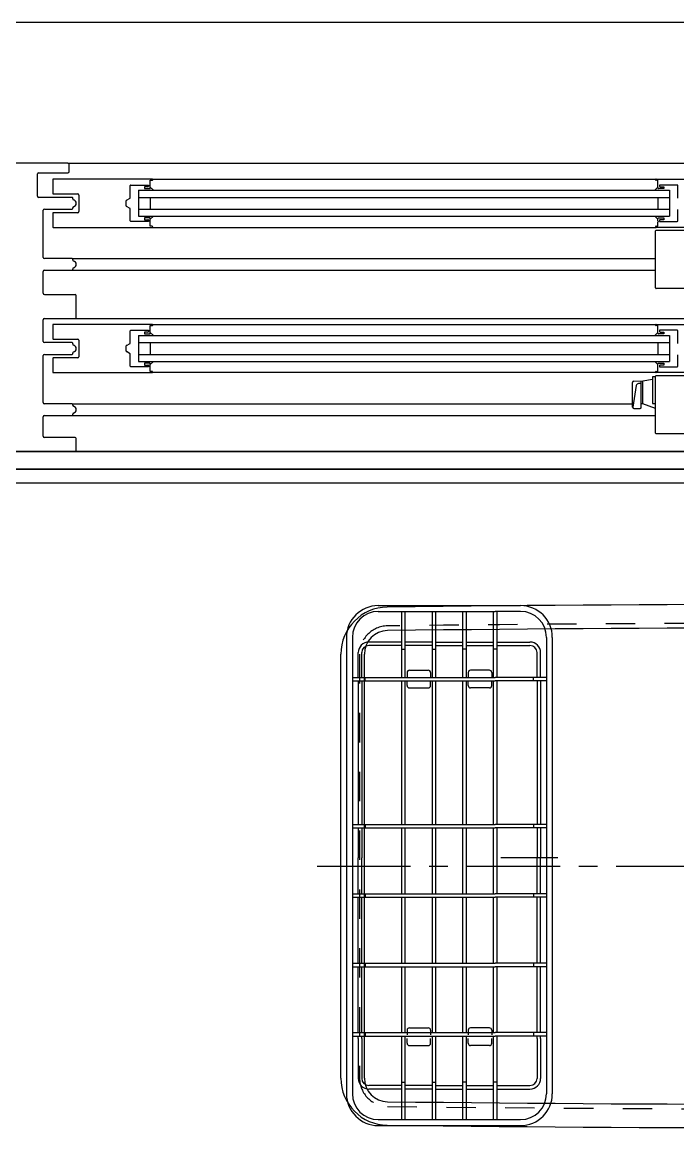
# Model space of a CAD drawing. Header units: millimetres. Extents: x -33000 to 294000, y 0 to 42408.
# Drawn here: x 15634 to 16191, y 20315 to 21255 of the extents above; entities that cross this region are included whole.
import ezdxf

# ---------------------------------------------------------------- set-up
doc = ezdxf.new("R2010")
doc.units = ezdxf.units.MM
doc.header["$LTSCALE"] = 50
doc.linetypes.add('CENTER', pattern=[50.8, 31.75, -6.35, 6.35, -6.35])
doc.linetypes.add('HIDDEN', pattern=[2, 1, -1])
doc.layers.add('arch', color=8, linetype='Continuous')

msp = doc.modelspace()

# ---------------------------------------------------------------- linework, layer by layer
at = {"layer": 'arch'}
for p, q in [((15599.58, 21254.53), (16829.58, 21254.53)), ((15672.58, 21134.53), (15614.58, 21134.53)), ((15672.58, 21134.53), (16214.15, 21134.53)), ((15673.58, 21127.53), (15673.58, 21133.53)), ((15646.58, 21106.53), (15646.58, 21125.53)), ((15647.58, 21126.53), (15672.58, 21126.53)), ((15659.58, 21120.53), (15659.58, 21109.03)), ((15744.08, 21121.03), (15660.08, 21121.03)), ((15725.58, 21105.32), (15725.58, 21115.53)), ((15726.08, 21116.03), (15741.08, 21116.03)), ((15740.58, 21114.53), (15737.58, 21114.53)), ((15737.58, 21114.53), (15737.58, 21113.03)), ((15737.58, 21113.03), (15742.08, 21113.03)), ((15741.08, 21116.03), (15741.08, 21115.03)), ((15742.58, 21113.53), (15742.58, 21120.03)), ((15742.58, 21120.03), (15744.08, 21120.03)), ((15742.58, 21114.08), (15745.14, 21111.53)), ((15744.08, 21121.03), (16172.58, 21121.03)), ((16174.08, 21114.08), (16171.53, 21111.53)), ((16172.58, 21121.03), (16256.58, 21121.03)), ((16174.08, 21120.03), (16172.58, 21120.03)), ((16174.08, 21113.53), (16174.08, 21120.03)), ((16179.08, 21113.03), (16174.58, 21113.03)), ((16190.58, 21116.03), (16175.58, 21116.03)), ((16175.58, 21116.03), (16175.58, 21115.03)), ((16176.08, 21114.53), (16179.08, 21114.53)), ((16179.08, 21114.53), (16179.08, 21113.03)), ((16191.08, 21104.82), (16191.08, 21115.53)), ((15676.08, 21105.53), (15647.58, 21105.53)), ((15660.08, 21108.53), (15680.88, 21108.53)), ((15676.58, 21104.4), (15676.58, 21105.03)), ((15681.88, 21107.53), (15681.88, 21093.53)), ((15722.34, 21103.17), (15725.33, 21104.88)), ((15732.58, 21111.53), (16184.08, 21111.53)), ((15732.58, 21111.53), (15732.58, 21089.53)), ((15732.58, 21105.53), (16184.08, 21105.53)), ((15742.58, 21105.53), (15742.58, 21095.53)), ((16174.08, 21105.53), (16174.08, 21095.53)), ((16184.08, 21111.53), (16184.08, 21089.53)), ((15651.58, 21054.53), (15651.58, 21094.53)), ((15652.58, 21095.53), (15676.08, 21095.53)), ((15676.58, 21096.03), (15676.58, 21096.65)), ((15722.08, 21098.32), (15722.08, 21102.74)), ((15725.33, 21096.17), (15722.34, 21097.88)), ((15725.58, 21085.53), (15725.58, 21095.74)), ((15732.58, 21095.53), (16184.08, 21095.53)), ((16191.08, 21085.53), (16191.08, 21095.24)), ((15659.58, 21092.03), (15659.58, 21080.53)), ((15680.88, 21092.53), (15660.08, 21092.53)), ((15741.08, 21085.03), (15726.08, 21085.03)), ((15732.58, 21089.53), (16184.08, 21089.53)), ((15742.08, 21088.03), (15737.58, 21088.03)), ((15737.58, 21088.03), (15737.58, 21086.53)), ((15737.58, 21086.53), (15740.58, 21086.53)), ((15741.08, 21086.03), (15741.08, 21085.03)), ((15742.58, 21086.97), (15745.14, 21089.53)), ((15742.58, 21081.03), (15742.58, 21087.53)), ((16174.08, 21086.97), (16171.53, 21089.53)), ((16174.08, 21085.53), (16174.08, 21087.53)), ((16174.58, 21085.03), (16174.08, 21085.53)), ((16174.08, 21084.53), (16174.58, 21085.03)), ((16174.08, 21081.03), (16174.08, 21084.53)), ((16174.58, 21088.03), (16179.08, 21088.03)), ((16175.58, 21086.03), (16175.58, 21085.03)), ((16175.58, 21085.03), (16190.58, 21085.03)), ((16179.08, 21086.53), (16176.08, 21086.53)), ((16179.08, 21088.03), (16179.08, 21086.53)), ((15660.08, 21080.03), (15744.08, 21080.03)), ((15744.08, 21081.03), (15742.58, 21081.03)), ((15744.08, 21080.03), (16172.58, 21080.03)), ((16172.08, 21028.53), (16172.08, 21077.03)), ((16172.58, 21081.03), (16174.08, 21081.03)), ((16216.08, 21080.03), (16172.58, 21080.03)), ((16172.58, 21077.53), (16208.58, 21077.53)), ((15676.08, 21053.53), (15652.58, 21053.53)), ((15676.08, 21053.53), (16172.08, 21053.53)), ((15676.58, 21052.4), (15676.58, 21053.03)), ((15651.58, 21024.03), (15651.58, 21042.53)), ((15652.58, 21043.53), (15676.08, 21043.53)), ((15676.08, 21043.53), (16172.08, 21043.53)), ((15676.58, 21044.03), (15676.58, 21044.65)), ((16256.58, 21028.03), (16172.58, 21028.03)), ((15652.58, 21023.03), (15678.58, 21023.03)), ((15679.58, 21003.53), (15679.58, 21022.03)), ((15651.58, 20983.03), (15651.58, 21001.53)), ((15652.58, 21002.53), (15678.58, 21002.53)), ((15678.58, 21002.53), (16750.58, 21002.53)), ((15659.58, 20997.03), (15659.58, 20985.53)), ((15744.08, 20997.53), (15660.08, 20997.53)), ((15725.58, 20981.82), (15725.58, 20992.03)), ((15726.08, 20992.53), (15741.08, 20992.53)), ((15740.58, 20991.03), (15737.58, 20991.03)), ((15737.58, 20991.03), (15737.58, 20989.53)), ((15741.08, 20992.53), (15741.08, 20991.53)), ((15742.58, 20990.03), (15742.58, 20996.53)), ((15742.58, 20996.53), (15744.08, 20996.53)), ((15742.58, 20990.58), (15745.14, 20988.03)), ((15744.08, 20997.53), (16172.58, 20997.53)), ((16174.08, 20990.58), (16171.53, 20988.03)), ((16172.58, 20997.53), (16256.58, 20997.53)), ((16174.08, 20996.53), (16172.58, 20996.53)), ((16174.08, 20990.03), (16174.08, 20996.53)), ((16190.58, 20992.53), (16175.58, 20992.53)), ((16175.58, 20992.53), (16175.58, 20991.53)), ((16176.08, 20991.03), (16179.08, 20991.03)), ((16179.08, 20991.03), (16179.08, 20989.53)), ((16191.08, 20981.32), (16191.08, 20992.03)), ((15676.08, 20982.03), (15652.58, 20982.03)), ((15660.08, 20985.03), (15680.88, 20985.03)), ((15676.58, 20980.9), (15676.58, 20981.53)), ((15681.88, 20984.03), (15681.88, 20970.03)), ((15722.34, 20979.67), (15725.33, 20981.38)), ((15732.58, 20988.03), (15732.58, 20966.03)), ((15732.58, 20988.03), (16184.08, 20988.03)), ((15732.58, 20982.03), (16184.08, 20982.03)), ((15737.58, 20989.53), (15742.08, 20989.53)), ((15742.58, 20982.03), (15742.58, 20972.03)), ((16174.08, 20982.03), (16174.08, 20972.03)), ((16179.08, 20989.53), (16174.58, 20989.53)), ((16184.08, 20988.03), (16184.08, 20966.03)), ((15652.58, 20972.03), (15676.08, 20972.03)), ((15676.58, 20972.53), (15676.58, 20973.15)), ((15722.08, 20974.82), (15722.08, 20979.24)), ((15725.33, 20972.67), (15722.34, 20974.38)), ((15725.58, 20962.03), (15725.58, 20972.24)), ((15732.58, 20972.03), (16184.08, 20972.03)), ((16191.08, 20962.03), (16191.08, 20971.74)), ((15651.58, 20931.03), (15651.58, 20971.03)), ((15659.58, 20968.53), (15659.58, 20957.03)), ((15680.88, 20969.03), (15660.08, 20969.03)), ((15732.58, 20966.03), (16184.08, 20966.03)), ((15742.08, 20964.53), (15737.58, 20964.53)), ((15737.58, 20964.53), (15737.58, 20963.03)), ((15737.58, 20963.03), (15740.58, 20963.03)), ((15741.08, 20962.53), (15741.08, 20961.53)), ((15742.58, 20963.47), (15745.14, 20966.03)), ((15742.58, 20957.53), (15742.58, 20964.03)), ((16174.08, 20963.47), (16171.53, 20966.03)), ((16174.08, 20957.53), (16174.08, 20964.03)), ((16174.58, 20964.53), (16179.08, 20964.53)), ((16175.58, 20962.53), (16175.58, 20961.53)), ((16179.08, 20963.03), (16176.08, 20963.03)), ((16179.08, 20964.53), (16179.08, 20963.03)), ((15660.08, 20956.53), (15744.08, 20956.53)), ((15741.08, 20961.53), (15726.08, 20961.53)), ((15744.08, 20957.53), (15742.58, 20957.53)), ((16172.58, 20956.53), (15744.08, 20956.53)), ((16172.08, 20953.03), (16169.49, 20953.03)), ((16169.49, 20953.03), (16169.49, 20930.36)), ((16172.08, 20905.03), (16172.08, 20953.53)), ((16172.58, 20957.53), (16174.08, 20957.53)), ((16216.08, 20956.53), (16172.58, 20956.53)), ((16172.58, 20954.03), (16208.58, 20954.03)), ((16175.58, 20961.53), (16190.58, 20961.53)), ((16152.64, 20927.14), (16152.64, 20948.25)), ((16155.72, 20945.72), (16152.82, 20927.29)), ((16153.6, 20949.25), (16161.21, 20949.56)), ((16159.88, 20947.24), (16157.57, 20947.24)), ((16159.88, 20947.24), (16159.88, 20949.5)), ((16159.91, 20927.14), (16159.88, 20947.24)), ((16161.21, 20949.56), (16169.49, 20950.88)), ((16161.21, 20930.03), (16161.21, 20949.56)), ((15676.08, 20930.03), (15652.58, 20930.03)), ((15676.08, 20930.03), (16152.64, 20930.03)), ((15676.58, 20928.9), (15676.58, 20929.53)), ((16153.64, 20926.14), (16158.91, 20926.14)), ((16161.21, 20930.03), (16159.91, 20930.03)), ((16172.08, 20926.06), (16161.21, 20930.03)), ((16169.49, 20930.36), (16172.08, 20930.36)), ((15651.58, 20902.53), (15651.58, 20919.03)), ((15652.58, 20920.03), (15676.08, 20920.03)), ((15676.08, 20920.03), (16172.08, 20920.03)), ((15676.58, 20920.53), (15676.58, 20921.15)), ((15678.58, 20901.53), (15652.58, 20901.53)), ((15679.58, 20890.53), (15679.58, 20900.53)), ((16256.58, 20904.53), (16172.58, 20904.53)), ((17544.58, 20889.53), (14574.58, 20889.53)), ((15614.58, 20889.53), (15678.58, 20889.53)), ((15678.58, 20889.53), (16750.58, 20889.53)), ((14574.58, 20874.53), (17544.58, 20874.53)), ((17544.46, 20874.53), (14574.58, 20874.53)), ((14586.58, 20874.53), (17544.46, 20874.53)), ((17544.46, 20862.53), (14586.58, 20862.53)), ((15936.33, 20758.53), (16035.83, 20758.53)), ((15940.96, 20758.53), (16057.33, 20758.53)), ((15936.33, 20753.53), (16035.83, 20753.53)), ((15956.33, 20697.53), (15956.33, 20753.53)), ((15959.33, 20697.53), (15959.33, 20753.53)), ((15982.33, 20697.53), (15982.33, 20753.53)), ((15985.33, 20697.53), (15985.33, 20753.53)), ((16008.33, 20697.53), (16008.33, 20753.53)), ((16011.33, 20697.53), (16011.33, 20753.53)), ((16034.33, 20697.53), (16034.33, 20753.53)), ((16057.33, 20753.53), (16035.83, 20753.53)), ((16037.33, 20697.53), (16037.33, 20753.53)), ((15909.33, 20731.53), (15909.33, 20343.53)), ((15914.33, 20731.53), (15914.33, 20343.53)), ((15956.33, 20727.53), (15928.33, 20727.53)), ((15982.33, 20727.53), (15959.33, 20727.53)), ((15985.33, 20727.53), (16008.33, 20727.53)), ((16011.33, 20727.53), (16034.33, 20727.53)), ((16037.33, 20727.53), (16065.33, 20727.53)), ((16079.33, 20731.53), (16079.33, 20343.53)), ((16084.33, 20731.53), (16084.33, 20343.53)), ((15919.33, 20697.53), (15919.33, 20718.53)), ((15922.33, 20697.53), (15922.33, 20718.53)), ((15956.33, 20724.53), (15928.33, 20724.53)), ((15956.33, 20721.53), (15959.33, 20721.53)), ((15982.33, 20724.53), (15959.33, 20724.53)), ((15982.33, 20721.53), (15985.33, 20721.53)), ((15985.33, 20724.53), (16008.33, 20724.53)), ((16011.33, 20721.53), (16008.33, 20721.53)), ((16011.33, 20724.53), (16034.33, 20724.53)), ((16037.33, 20721.53), (16034.33, 20721.53)), ((16037.33, 20724.53), (16065.33, 20724.53)), ((16071.33, 20697.53), (16071.33, 20718.53)), ((16074.33, 20697.53), (16074.33, 20718.53)), ((15904.52, 20356.78), (15904.52, 20717.27)), ((15924.52, 20356.78), (15924.52, 20717.27)), ((15960.83, 20701.53), (15960.83, 20697.53)), ((15962.83, 20703.53), (15978.83, 20703.53)), ((15980.83, 20701.53), (15980.83, 20697.53)), ((16012.83, 20701.53), (16012.83, 20697.53)), ((16030.83, 20703.53), (16014.83, 20703.53)), ((16032.83, 20701.53), (16032.83, 20697.53)), ((15914.33, 20697.53), (16035.83, 20697.53)), ((15914.33, 20694.53), (16035.83, 20694.53)), ((15919.33, 20694.53), (15919.33, 20572.53)), ((15922.33, 20694.53), (15922.33, 20572.53)), ((15925.33, 20694.53), (15925.33, 20697.53)), ((15956.33, 20572.53), (15956.33, 20694.53)), ((15959.33, 20572.53), (15959.33, 20694.53)), ((15960.83, 20690.53), (15960.83, 20694.53)), ((15980.83, 20690.53), (15980.83, 20694.53)), ((15982.33, 20572.53), (15982.33, 20694.53)), ((15985.33, 20572.53), (15985.33, 20694.53)), ((16008.33, 20572.53), (16008.33, 20694.53)), ((16011.33, 20572.53), (16011.33, 20694.53)), ((16012.83, 20690.53), (16012.83, 20694.53)), ((16032.83, 20690.53), (16032.83, 20694.53)), ((16034.33, 20572.53), (16034.33, 20694.53)), ((16079.33, 20697.53), (16035.83, 20697.53)), ((16079.33, 20694.53), (16035.83, 20694.53)), ((16037.33, 20572.53), (16037.33, 20694.53)), ((16068.33, 20694.53), (16068.33, 20697.53)), ((16071.33, 20694.53), (16071.33, 20572.53)), ((16074.33, 20694.53), (16074.33, 20572.53)), ((15962.83, 20688.53), (15978.83, 20688.53)), ((16030.83, 20688.53), (16014.83, 20688.53)), ((15914.33, 20572.53), (16035.83, 20572.53)), ((15914.33, 20569.53), (16035.83, 20569.53)), ((15919.33, 20569.53), (15919.33, 20544.03)), ((15922.33, 20569.53), (15922.33, 20544.03)), ((15925.33, 20572.53), (15925.33, 20569.53)), ((15956.33, 20513.53), (15956.33, 20569.53)), ((15959.33, 20513.53), (15959.33, 20569.53)), ((15982.33, 20513.53), (15982.33, 20569.53)), ((15985.33, 20513.53), (15985.33, 20569.53)), ((16008.33, 20513.53), (16008.33, 20569.53)), ((16011.33, 20513.53), (16011.33, 20569.53)), ((16034.33, 20513.53), (16034.33, 20569.53)), ((16079.33, 20572.53), (16035.83, 20572.53)), ((16079.33, 20569.53), (16035.83, 20569.53)), ((16037.33, 20513.53), (16037.33, 20569.53)), ((16068.33, 20572.53), (16068.33, 20569.53)), ((16071.33, 20569.53), (16071.33, 20544.03)), ((16074.33, 20569.53), (16074.33, 20544.03)), ((15919.33, 20513.53), (15919.33, 20544.03)), ((15922.33, 20513.53), (15922.33, 20544.03)), ((16088.96, 20544.03), (16040.46, 20544.03)), ((16071.33, 20513.53), (16071.33, 20544.03)), ((16074.33, 20513.53), (16074.33, 20544.03)), ((15914.33, 20513.53), (16035.83, 20513.53)), ((15925.33, 20513.53), (15925.33, 20510.53)), ((16079.33, 20513.53), (16035.83, 20513.53)), ((16068.33, 20513.53), (16068.33, 20510.53)), ((15914.33, 20510.53), (16035.83, 20510.53)), ((15919.33, 20454.53), (15919.33, 20510.53)), ((15922.33, 20454.53), (15922.33, 20510.53)), ((15956.33, 20454.53), (15956.33, 20510.53)), ((15959.33, 20454.53), (15959.33, 20510.53)), ((15982.33, 20454.53), (15982.33, 20510.53)), ((15985.33, 20454.53), (15985.33, 20510.53)), ((16008.33, 20454.53), (16008.33, 20510.53)), ((16011.33, 20454.53), (16011.33, 20510.53)), ((16034.33, 20454.53), (16034.33, 20510.53)), ((16079.33, 20510.53), (16035.83, 20510.53)), ((16037.33, 20454.53), (16037.33, 20510.53)), ((16071.33, 20454.53), (16071.33, 20510.53)), ((16074.33, 20454.53), (16074.33, 20510.53)), ((15914.33, 20454.53), (16035.83, 20454.53)), ((15925.33, 20454.53), (15925.33, 20451.53)), ((16079.33, 20454.53), (16035.83, 20454.53)), ((16068.33, 20454.53), (16068.33, 20451.53)), ((15914.33, 20451.53), (16035.83, 20451.53)), ((15919.33, 20395.53), (15919.33, 20451.53)), ((15922.33, 20395.53), (15922.33, 20451.53)), ((15956.33, 20395.53), (15956.33, 20451.53)), ((15959.33, 20395.53), (15959.33, 20451.53)), ((15982.33, 20395.53), (15982.33, 20451.53)), ((15985.33, 20395.53), (15985.33, 20451.53)), ((16008.33, 20395.53), (16008.33, 20451.53)), ((16011.33, 20395.53), (16011.33, 20451.53)), ((16034.33, 20395.53), (16034.33, 20451.53)), ((16079.33, 20451.53), (16035.83, 20451.53)), ((16037.33, 20395.53), (16037.33, 20451.53)), ((16071.33, 20395.53), (16071.33, 20451.53)), ((16074.33, 20395.53), (16074.33, 20451.53)), ((15962.83, 20399.53), (15978.83, 20399.53)), ((16030.83, 20399.53), (16014.83, 20399.53)), ((15914.33, 20395.53), (16035.83, 20395.53)), ((15914.33, 20392.53), (16035.83, 20392.53)), ((15919.33, 20390.53), (15919.33, 20392.53)), ((15919.33, 20390.53), (15919.33, 20356.53)), ((15922.33, 20390.53), (15922.33, 20392.53)), ((15922.33, 20390.53), (15922.33, 20356.53)), ((15925.33, 20395.53), (15925.33, 20392.53)), ((15956.33, 20321.53), (15956.33, 20392.53)), ((15959.33, 20321.53), (15959.33, 20392.53)), ((15960.83, 20397.53), (15960.83, 20393.53)), ((15960.83, 20386.53), (15960.83, 20390.53)), ((15980.83, 20397.53), (15980.83, 20393.53)), ((15980.83, 20386.53), (15980.83, 20390.53)), ((15982.33, 20321.53), (15982.33, 20392.53)), ((15985.33, 20321.53), (15985.33, 20392.53)), ((16008.33, 20321.53), (16008.33, 20392.53)), ((16011.33, 20321.53), (16011.33, 20392.53)), ((16012.83, 20397.53), (16012.83, 20393.53)), ((16012.83, 20386.53), (16012.83, 20390.53)), ((16032.83, 20397.53), (16032.83, 20393.53)), ((16032.83, 20386.53), (16032.83, 20390.53)), ((16034.33, 20321.53), (16034.33, 20392.53)), ((16079.33, 20395.53), (16035.83, 20395.53)), ((16079.33, 20392.53), (16035.83, 20392.53)), ((16037.33, 20321.53), (16037.33, 20392.53)), ((16068.33, 20395.53), (16068.33, 20392.53)), ((16071.33, 20390.53), (16071.33, 20392.53)), ((16071.33, 20390.53), (16071.33, 20356.53)), ((16074.33, 20390.53), (16074.33, 20392.53)), ((16074.33, 20390.53), (16074.33, 20356.53)), ((15962.83, 20384.53), (15978.83, 20384.53)), ((16030.83, 20384.53), (16014.83, 20384.53)), ((15956.33, 20353.53), (15959.33, 20353.53)), ((15982.33, 20353.53), (15985.33, 20353.53)), ((16011.33, 20353.53), (16008.33, 20353.53)), ((16037.33, 20353.53), (16034.33, 20353.53)), ((15956.33, 20350.53), (15928.33, 20350.53)), ((15956.33, 20347.53), (15928.33, 20347.53)), ((15982.33, 20350.53), (15959.33, 20350.53)), ((15982.33, 20347.53), (15959.33, 20347.53)), ((15985.33, 20350.53), (16008.33, 20350.53)), ((15985.33, 20347.53), (16008.33, 20347.53)), ((16011.33, 20350.53), (16034.33, 20350.53)), ((16011.33, 20347.53), (16034.33, 20347.53)), ((16037.33, 20350.53), (16065.33, 20350.53)), ((16037.33, 20347.53), (16065.33, 20347.53)), ((15936.33, 20321.53), (16057.33, 20321.53)), ((15936.33, 20316.53), (16057.33, 20316.53))]:
    msp.add_line(p, q, dxfattribs=at)
at = {"layer": 'arch', "linetype": 'HIDDEN', "ltscale": 0.5}
msp.add_line((15920.52, 20717.27), (15920.52, 20356.78), dxfattribs=at)
at = {"layer": 'arch', "linetype": 'CENTER', "ltscale": 0.05}
msp.add_line((15884.52, 20537.03), (16764.52, 20537.03), dxfattribs=at)
at = {"layer": 'arch'}
for centre, radius, start, end in [((15672.58, 21133.53), 1, 0, 90), ((15647.58, 21125.53), 1, 90, 180), ((15672.58, 21127.53), 1, 270, 0), ((15660.08, 21120.53), 0.5, 90, 180), ((15726.08, 21115.53), 0.5, 90, 180), ((15740.58, 21115.03), 0.5, 270, 0), ((15742.08, 21113.53), 0.5, 270, 0), ((15744.08, 21120.53), 0.5, 270, 90), ((16172.58, 21120.53), 0.5, 90.00002, 269.99998), ((16174.58, 21113.53), 0.5, 180, 270), ((16176.08, 21115.03), 0.5, 180, 270), ((16190.58, 21115.53), 0.5, 0, 90), ((15647.58, 21106.53), 1, 180, 270), ((15660.08, 21109.03), 0.5, 180, 270), ((15676.08, 21105.03), 0.5, 0, 90), ((15677.58, 21104.4), 1, 180, 255.52249), ((15676.58, 21100.53), 3, 284.47751, 75.52249), ((15680.88, 21107.53), 1, 0, 90), ((15722.58, 21102.74), 0.5, 119.74488, 180), ((15725.08, 21105.32), 0.5, 299.74488, 360), ((15652.58, 21094.53), 1, 90, 180), ((15676.08, 21096.03), 0.5, 270, 0), ((15677.58, 21096.65), 1, 104.47751, 180), ((15722.58, 21098.32), 0.5, 180, 240.25512), ((15725.08, 21095.74), 0.5, 0, 60.25512), ((15660.08, 21092.03), 0.5, 90, 180), ((15680.88, 21093.53), 1, 270, 0), ((15726.08, 21085.53), 0.5, 180, 270), ((15740.58, 21086.03), 0.5, 0, 90), ((15742.08, 21087.53), 0.5, 0, 90), ((16174.58, 21087.53), 0.5, 90, 180), ((16176.08, 21086.03), 0.5, 90, 180), ((16190.58, 21085.53), 0.5, 270, 0), ((15660.08, 21080.53), 0.5, 180, 270), ((15744.08, 21080.53), 0.5, 359.99998, 90), ((15744.08, 21080.53), 0.5, 270, 0.00002), ((16172.58, 21080.53), 0.5, 90, 180.00002), ((16172.58, 21080.53), 0.5, 179.99998, 270), ((16172.58, 21077.03), 0.5, 90, 180), ((15652.58, 21054.53), 1, 180, 270), ((15676.08, 21053.03), 0.5, 0, 90.0003), ((15677.58, 21052.4), 1, 180, 255.52249), ((15676.58, 21048.53), 3, 284.47751, 75.52249), ((15652.58, 21042.53), 1, 90, 180), ((15676.08, 21044.03), 0.5, 270, 0), ((15677.58, 21044.65), 1, 104.47751, 180), ((16172.58, 21028.53), 0.5, 180, 270), ((15652.58, 21024.03), 1, 180, 270), ((15678.58, 21022.03), 1, 0, 90), ((15652.58, 21001.53), 1, 90, 180), ((15678.58, 21003.53), 1, 270, 0), ((15660.08, 20997.03), 0.5, 90, 180), ((15726.08, 20992.03), 0.5, 90, 180), ((15740.58, 20991.53), 0.5, 270, 0), ((15744.08, 20997.03), 0.5, 270, 90), ((16172.58, 20997.03), 0.5, 90.00002, 269.99998), ((16176.08, 20991.53), 0.5, 180, 270), ((16190.58, 20992.03), 0.5, 0, 90), ((15652.58, 20983.03), 1, 180, 270), ((15660.08, 20985.53), 0.5, 180, 270), ((15676.08, 20981.53), 0.5, 0, 90), ((15677.58, 20980.9), 1, 180, 255.52249), ((15680.88, 20984.03), 1, 0, 90), ((15725.08, 20981.82), 0.5, 299.74488, 360), ((15742.08, 20990.03), 0.5, 270, 0), ((16174.58, 20990.03), 0.5, 180, 270), ((15652.58, 20971.03), 1, 90, 180), ((15676.08, 20972.53), 0.5, 270, 0), ((15677.58, 20973.15), 1, 104.47751, 180), ((15676.58, 20977.03), 3, 284.47751, 75.52249), ((15722.58, 20979.24), 0.5, 119.74488, 180), ((15722.58, 20974.82), 0.5, 180, 240.25512), ((15725.08, 20972.24), 0.5, 0, 60.25512), ((15660.08, 20968.53), 0.5, 90, 180), ((15680.88, 20970.03), 1, 270, 0), ((15726.08, 20962.03), 0.5, 180, 270), ((15740.58, 20962.53), 0.5, 0, 90), ((15742.08, 20964.03), 0.5, 0, 90), ((16174.58, 20964.03), 0.5, 90, 180), ((16176.08, 20962.53), 0.5, 90, 180), ((16190.58, 20962.03), 0.5, 270, 0), ((15660.08, 20957.03), 0.5, 180, 270), ((15744.08, 20957.03), 0.5, 359.99998, 90), ((15744.08, 20957.03), 0.5, 270, 0.00002), ((16172.58, 20957.03), 0.5, 90, 180.00002), ((16172.58, 20957.03), 0.5, 179.99998, 270), ((16172.58, 20953.53), 0.5, 90, 180), ((16153.64, 20948.25), 1, 92.27755, 180), ((16157.57, 20945.35), 1.88, 90, 168.88011), ((15652.58, 20931.03), 1, 180, 270), ((15676.08, 20929.53), 0.5, 0, 90), ((15677.58, 20928.9), 1, 180, 255.52249), ((15676.58, 20925.03), 3, 284.47751, 75.52249), ((16153.64, 20927.14), 1, 180, 270), ((16153.81, 20927.14), 1, 171.06348, 270), ((16158.91, 20927.14), 1, 270, 0.08577), ((15652.58, 20919.03), 1, 90, 180), ((15676.08, 20920.53), 0.5, 270, 0), ((15677.58, 20921.15), 1, 104.47751, 180), ((15652.58, 20902.53), 1, 180, 270), ((15678.58, 20900.53), 1, 0, 90), ((16172.58, 20905.03), 0.5, 180, 270), ((15678.58, 20890.53), 1, 270, 0), ((15944.52, 20717.27), 40, 90.6808, 180), ((15936.33, 20731.53), 27, 90, 180), ((16324.52, -11261.72), 32021.25, 89.319198, 90.680802), ((16057.33, 20731.53), 27, 0, 90), ((15936.33, 20731.53), 22, 90, 180), ((16057.33, 20731.53), 22, 0, 90), ((15944.52, 20717.27), 20, 90.6808, 180), ((16324.52, -11261.72), 32001.25, 89.319198, 90.680802), ((15928.33, 20718.53), 9, 90, 180), ((16065.33, 20718.53), 9, 0, 90), ((15928.33, 20718.53), 6, 90, 180), ((16065.33, 20718.53), 6, 0, 90), ((15962.83, 20701.53), 2, 90, 180), ((15978.83, 20701.53), 2, 0, 90), ((16014.83, 20701.53), 2, 90, 180), ((16030.83, 20701.53), 2, 0, 90), ((15962.83, 20690.53), 2, 180, 270), ((15978.83, 20690.53), 2, 270, 0), ((16014.83, 20690.53), 2, 180, 270), ((16030.83, 20690.53), 2, 270, 0), ((15962.83, 20397.53), 2, 90, 180), ((15978.83, 20397.53), 2, 0, 90), ((16014.83, 20397.53), 2, 90, 180), ((16030.83, 20397.53), 2, 0, 90), ((15962.83, 20386.53), 2, 180, 270), ((15978.83, 20386.53), 2, 270, 0), ((16014.83, 20386.53), 2, 180, 270), ((16030.83, 20386.53), 2, 270, 0), ((15944.52, 20356.78), 40, 180, 269.3192), ((15928.33, 20356.53), 9, 180, 270), ((15928.33, 20356.53), 6, 180, 270), ((15944.52, 20356.78), 20, 180, 269.3192), ((16065.33, 20356.53), 6, 270, 0), ((16065.33, 20356.53), 9, 270, 0), ((15936.33, 20343.53), 27, 180, 270), ((15936.33, 20343.53), 22, 180, 270), ((16057.33, 20343.53), 27, 270, 0), ((16057.33, 20343.53), 22, 270, 0), ((16324.52, 52335.78), 32001.25, 269.319198, 270.680802), ((16324.52, 52335.78), 32021.25, 269.319198, 270.680802)]:
    msp.add_arc(centre, radius, start, end, dxfattribs=at)
at = {"layer": 'arch', "linetype": 'HIDDEN', "ltscale": 0.5}
for centre, radius, start, end in [((15944.52, 20717.27), 24, 90.6808, 180), ((16324.52, -11261.72), 32005.25, 89.319198, 90.680802), ((15944.52, 20356.78), 24, 180, 269.3192), ((16324.52, 52335.78), 32005.25, 269.319198, 270.680802)]:
    msp.add_arc(centre, radius, start, end, dxfattribs=at)

doc.saveas('drawing.dxf')
